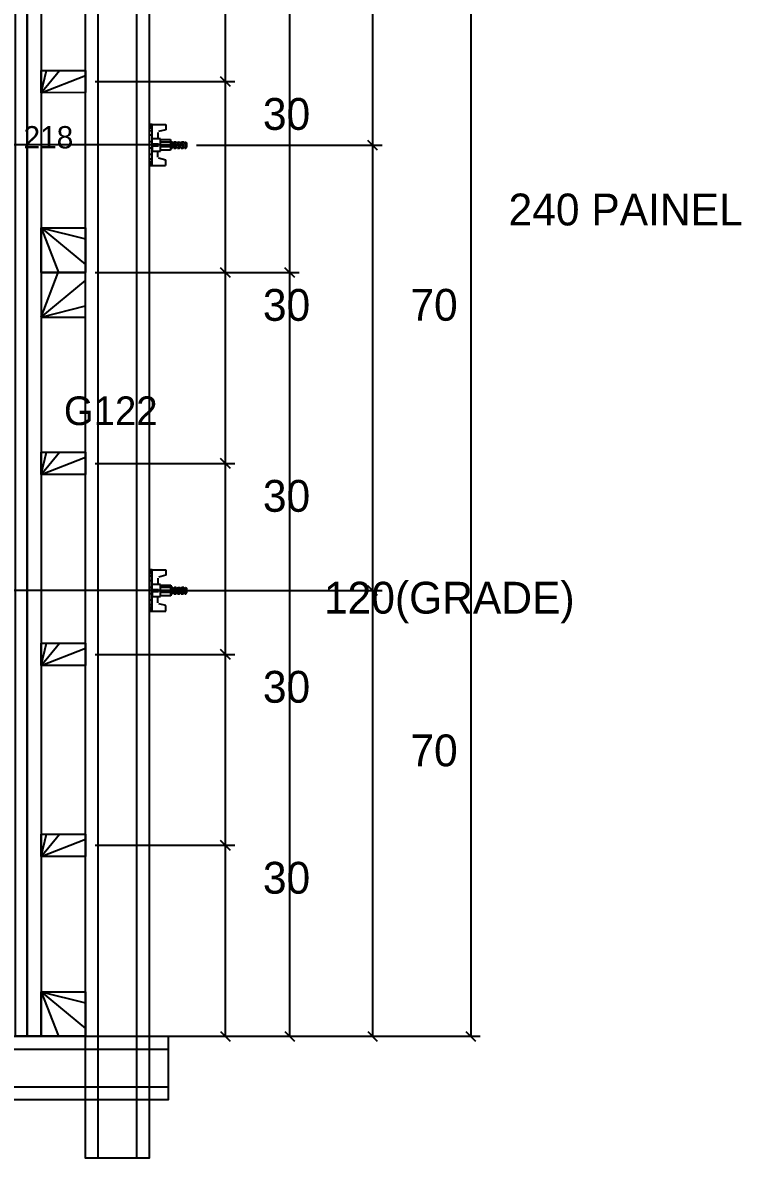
# Model space of a CAD drawing. Header units: metres. Extents: x 3191 to 9000, y 7740 to 9619.
# Drawn here: x 6919.2 to 7145, y 8985.6 to 9342.4 of the extents above; entities that cross this region are included whole.
import ezdxf

# ---------------------------------------------------------------- set-up
doc = ezdxf.new("R2010")
doc.units = ezdxf.units.M

msp = doc.modelspace()

# ---------------------------------------------------------------- linework, layer by layer
at = {"layer": 'CHAPA', "color": 1}
msp.add_lwpolyline([(6920.54, 9023.94), (6916.94, 9023.94), (6916.94, 9503.94), (6920.54, 9503.94), (6920.54, 9023.94)], dxfattribs=at)
at = {"layer": 'COTA', "color": 241}
for p, q in [((7003.07, 9503.95), (7003.07, 9263.96)), ((7059.96, 9503.94), (7059.96, 9023.94)), ((7029.12, 9423.93), (7029.12, 9303.96)), ((6982.88, 9323.96), (6982.88, 9383.96)), ((6941.94, 9323.96), (6985.88, 9323.96)), ((6941.94, 9323.96), (6985.88, 9323.96)), ((6982.88, 9263.96), (6982.88, 9323.96)), ((6973.75, 9303.96), (7032.12, 9303.96)), ((6973.75, 9303.96), (7032.12, 9303.96)), ((7029.12, 9303.96), (7029.12, 9164.02)), ((6941.92, 9263.95), (7006.07, 9263.95)), ((6941.94, 9263.95), (6985.88, 9263.95)), ((6941.95, 9263.96), (6985.88, 9263.96)), ((6941.95, 9263.96), (7006.07, 9263.96)), ((6982.88, 9203.96), (6982.88, 9263.95)), ((7003.07, 9263.95), (7003.07, 9023.96)), ((6941.94, 9203.96), (6985.88, 9203.96)), ((6941.94, 9203.96), (6985.88, 9203.96)), ((6982.88, 9143.96), (6982.88, 9203.96)), ((6961.97, 9164.02), (7032.12, 9164.02)), ((6961.97, 9164.02), (7032.12, 9164.02)), ((7029.12, 9164.02), (7029.12, 9023.96)), ((6941.94, 9143.96), (6985.88, 9143.96)), ((6941.94, 9143.96), (6985.88, 9143.96)), ((6982.88, 9083.96), (6982.88, 9143.96)), ((6941.94, 9083.96), (6985.88, 9083.96)), ((6941.94, 9083.96), (6985.88, 9083.96)), ((6982.88, 9023.96), (6982.88, 9083.96)), ((6919.94, 9023.94), (7062.96, 9023.94)), ((6941.93, 9023.96), (7032.12, 9023.96)), ((6941.95, 9023.96), (6985.88, 9023.96)), ((6941.95, 9023.96), (7006.07, 9023.96))]:
    msp.add_line(p, q, dxfattribs=at)
at = {"layer": 'COTA'}
for p, q in [((6981.38, 9325.46), (6984.38, 9322.46)), ((6984.38, 9322.46), (6981.38, 9325.46)), ((7030.62, 9302.46), (7027.62, 9305.46)), ((7027.62, 9305.46), (7030.62, 9302.46)), ((6981.38, 9265.46), (6984.38, 9262.46)), ((6984.38, 9262.45), (6981.38, 9265.45)), ((7001.57, 9265.46), (7004.57, 9262.46)), ((7004.57, 9262.45), (7001.57, 9265.45)), ((6981.38, 9205.46), (6984.38, 9202.46)), ((6984.38, 9202.46), (6981.38, 9205.46)), ((7027.62, 9165.52), (7030.62, 9162.52)), ((7030.62, 9162.52), (7027.62, 9165.52)), ((6981.38, 9145.46), (6984.38, 9142.46)), ((6984.38, 9142.46), (6981.38, 9145.46)), ((6981.38, 9085.46), (6984.38, 9082.46)), ((6984.38, 9082.46), (6981.38, 9085.46)), ((6981.38, 9025.46), (6984.38, 9022.46)), ((7001.57, 9025.46), (7004.57, 9022.46)), ((7027.62, 9025.46), (7030.62, 9022.46)), ((7058.46, 9025.44), (7061.46, 9022.44))]:
    msp.add_line(p, q, dxfattribs=at)
at = {"layer": 'Hachura'}
for p, q in [((6959.87, 9310.34), (6958.94, 9310.34)), ((6959.87, 9310.13), (6958.94, 9310.13)), ((6959.87, 9309.79), (6958.94, 9309.79)), ((6959.87, 9309.33), (6958.94, 9309.33)), ((6958.95, 9310.48), (6958.95, 9297.58)), ((6959.85, 9310.48), (6958.95, 9310.48)), ((6958.95, 9309.53), (6958.95, 9301.71)), ((6959.85, 9310.48), (6964.11, 9310.48)), ((6959.85, 9297.58), (6959.85, 9310.48)), ((6964.11, 9310.48), (6964.11, 9308.8)), ((6959.87, 9308.49), (6958.94, 9308.49)), ((6959.87, 9307.06), (6958.95, 9307.06)), ((6962.43, 9305.96), (6959.85, 9305.96)), ((6961.66, 9307.91), (6961.66, 9305.96)), ((6964.11, 9308.8), (6961.9, 9308.22)), ((6962.43, 9305.96), (6962.43, 9305.71)), ((6962.43, 9305.96), (6962.43, 9305.71)), ((6962.43, 9302.09), (6962.43, 9305.96)), ((6962.43, 9305.71), (6965.65, 9305.71)), ((6965.59, 9305.71), (6965.59, 9302.35)), ((6965.65, 9305.71), (6965.65, 9302.35)), ((6959.85, 9304.02), (6958.95, 9304.02)), ((6959.1, 9303.07), (6959.53, 9303.07)), ((6959.72, 9305), (6959.29, 9305)), ((6959.53, 9303.07), (6959.74, 9303.07)), ((6961.85, 9304.23), (6959.85, 9304.23)), ((6959.85, 9304.03), (6959.85, 9302.09)), ((6959.85, 9303.72), (6961.85, 9303.72)), ((6959.85, 9302.74), (6959.85, 9303.38)), ((6959.85, 9297.58), (6959.85, 9302.74)), ((6965.65, 9304.93), (6962.43, 9304.93)), ((6965.65, 9303.38), (6962.43, 9303.38)), ((6965.65, 9302.35), (6962.43, 9302.35)), ((6966.62, 9303), (6965.65, 9304.93)), ((6966.3, 9304.93), (6965.65, 9304.93)), ((6965.65, 9304.16), (6966.29, 9302.89)), ((6965.65, 9303.9), (6966.11, 9303)), ((6965.65, 9303), (6966.11, 9303)), ((6966.3, 9304.93), (6967.27, 9303)), ((6966.38, 9305.03), (6967.45, 9302.89)), ((6967.69, 9302.92), (6966.61, 9305.09)), ((6966.62, 9303), (6967.27, 9303)), ((6967.25, 9304.93), (6966.82, 9304.93)), ((6967.78, 9303), (6966.82, 9304.93)), ((6967.25, 9304.93), (6967.46, 9304.93)), ((6967.46, 9304.93), (6968.43, 9303)), ((6967.54, 9305.03), (6968.61, 9302.89)), ((6968.85, 9302.92), (6967.77, 9305.09)), ((6967.78, 9303), (6968.43, 9303)), ((6967.98, 9304.93), (6968.62, 9304.93)), ((6968.94, 9303), (6967.98, 9304.93)), ((6968.22, 9303), (6968.43, 9303)), ((6968.62, 9304.93), (6969.59, 9303)), ((6968.7, 9305.03), (6969.77, 9302.89)), ((6970.01, 9302.92), (6968.93, 9305.09)), ((6968.94, 9303), (6969.59, 9303)), ((6969.78, 9304.93), (6969.14, 9304.93)), ((6970.1, 9303), (6969.14, 9304.93)), ((6970.1, 9303), (6969.14, 9304.93)), ((6969.78, 9304.93), (6970.43, 9303.64)), ((6969.86, 9305.03), (6970.43, 9303.9)), ((6970.43, 9304.42), (6970.09, 9305.09)), ((6970.1, 9303), (6970.43, 9303)), ((6970.43, 9304.67), (6970.3, 9304.93)), ((6970.43, 9304.93), (6970.75, 9304.61)), ((6970.43, 9304.93), (6970.43, 9303)), ((6970.43, 9303), (6970.75, 9303.32)), ((6970.75, 9303.32), (6970.75, 9304.61)), ((6959.87, 9300.99), (6958.94, 9300.99)), ((6959.87, 9299.57), (6958.94, 9299.57)), ((6959.87, 9298.73), (6958.94, 9298.73)), ((6959.85, 9302.09), (6962.43, 9302.09)), ((6961.66, 9300.15), (6961.66, 9302.09)), ((6964.11, 9299.26), (6961.9, 9299.84)), ((6964.11, 9297.58), (6964.11, 9299.26)), ((6959.87, 9298.27), (6958.94, 9298.27)), ((6959.87, 9297.93), (6958.94, 9297.93)), ((6959.87, 9297.72), (6958.94, 9297.72)), ((6958.95, 9297.58), (6964.08, 9297.58)), ((6958.97, 9170.48), (6958.97, 9157.58)), ((6959.88, 9170.48), (6958.97, 9170.48)), ((6959.9, 9170.34), (6958.97, 9170.34)), ((6959.9, 9170.13), (6958.97, 9170.13)), ((6959.88, 9170.48), (6964.13, 9170.48)), ((6959.88, 9157.58), (6959.88, 9170.48)), ((6964.13, 9170.48), (6964.13, 9168.8)), ((6959.9, 9169.79), (6958.97, 9169.79)), ((6958.97, 9169.53), (6958.97, 9161.71)), ((6959.9, 9169.33), (6958.97, 9169.33)), ((6959.9, 9168.49), (6958.97, 9168.49)), ((6959.9, 9167.06), (6958.97, 9167.06)), ((6961.68, 9167.91), (6961.68, 9165.96)), ((6964.13, 9168.8), (6961.92, 9168.22)), ((6959.88, 9164.02), (6958.97, 9164.02)), ((6959.12, 9163.07), (6959.56, 9163.07)), ((6959.75, 9165), (6959.32, 9165)), ((6959.56, 9163.07), (6959.77, 9163.07)), ((6962.46, 9165.96), (6959.88, 9165.96)), ((6961.88, 9164.23), (6959.88, 9164.23)), ((6959.88, 9164.03), (6959.88, 9162.09)), ((6959.88, 9163.72), (6961.88, 9163.72)), ((6959.88, 9162.74), (6959.88, 9163.38)), ((6962.46, 9165.96), (6962.46, 9165.71)), ((6962.46, 9165.96), (6962.46, 9165.71)), ((6962.46, 9162.09), (6962.46, 9165.96)), ((6962.46, 9165.71), (6965.68, 9165.71)), ((6965.68, 9164.93), (6962.46, 9164.93)), ((6965.68, 9163.38), (6962.46, 9163.38)), ((6965.61, 9165.71), (6965.61, 9162.35)), ((6965.68, 9165.71), (6965.68, 9162.35)), ((6966.33, 9164.93), (6965.68, 9164.93)), ((6966.65, 9163), (6965.68, 9164.93)), ((6965.68, 9164.16), (6966.31, 9162.89)), ((6965.68, 9163.9), (6966.13, 9163)), ((6965.68, 9163), (6966.13, 9163)), ((6966.33, 9164.93), (6967.29, 9163)), ((6966.41, 9165.03), (6967.48, 9162.89)), ((6967.72, 9162.92), (6966.63, 9165.09)), ((6966.65, 9163), (6967.29, 9163)), ((6967.81, 9163), (6966.84, 9164.93)), ((6967.28, 9164.93), (6966.84, 9164.93)), ((6967.28, 9164.93), (6967.49, 9164.93)), ((6967.49, 9164.93), (6968.45, 9163)), ((6967.57, 9165.03), (6968.64, 9162.89)), ((6968.88, 9162.92), (6967.79, 9165.09)), ((6967.81, 9163), (6968.45, 9163)), ((6968, 9164.93), (6968.65, 9164.93)), ((6968.97, 9163), (6968, 9164.93)), ((6968.24, 9163), (6968.45, 9163)), ((6968.65, 9164.93), (6969.62, 9163)), ((6968.73, 9165.03), (6969.8, 9162.89)), ((6970.04, 9162.92), (6968.96, 9165.09)), ((6968.97, 9163), (6969.62, 9163)), ((6970.13, 9163), (6969.16, 9164.93)), ((6969.81, 9164.93), (6969.16, 9164.93)), ((6970.13, 9163), (6969.16, 9164.93)), ((6969.81, 9164.93), (6970.45, 9163.64)), ((6969.89, 9165.03), (6970.45, 9163.9)), ((6970.45, 9164.42), (6970.12, 9165.09)), ((6970.13, 9163), (6970.45, 9163)), ((6970.45, 9164.67), (6970.32, 9164.93)), ((6970.45, 9164.93), (6970.45, 9163)), ((6970.45, 9164.93), (6970.77, 9164.61)), ((6970.45, 9163), (6970.77, 9163.32)), ((6970.77, 9163.32), (6970.77, 9164.61)), ((6959.9, 9160.99), (6958.97, 9160.99)), ((6959.9, 9159.57), (6958.97, 9159.57)), ((6959.88, 9157.58), (6959.88, 9162.74)), ((6959.88, 9162.09), (6962.46, 9162.09)), ((6961.68, 9160.15), (6961.68, 9162.09)), ((6964.13, 9159.26), (6961.92, 9159.84)), ((6965.68, 9162.35), (6962.46, 9162.35)), ((6959.9, 9158.73), (6958.97, 9158.73)), ((6959.9, 9158.27), (6958.97, 9158.27)), ((6959.9, 9157.93), (6958.97, 9157.93)), ((6959.9, 9157.72), (6958.97, 9157.72)), ((6958.97, 9157.58), (6964.11, 9157.58)), ((6964.13, 9157.58), (6964.13, 9159.26))]:
    msp.add_line(p, q, dxfattribs=at)
at = {"layer": 'Hachura', "color": 251}
for p, q in [((6969.76, 9304.02), (6829.96, 9304.02)), ((6969.77, 9164.02), (6829.97, 9164.02))]:
    msp.add_line(p, q, dxfattribs=at)
for points in [[(6920.54, 9023.94), (6916.94, 9023.94), (6916.94, 9503.94), (6920.54, 9503.94), (6920.54, 9023.94)], [(6920.54, 9503.94), (6924.94, 9503.94), (6924.94, 9023.94), (6920.54, 9023.94), (6920.54, 9503.94)]]:
    msp.add_lwpolyline(points, dxfattribs=at)
at = {"layer": 'Madeira', "color": 126}
for p, q in [((6924.94, 9320.44), (6926.68, 9327.45)), ((6924.94, 9320.44), (6930.69, 9327.45)), ((6924.94, 9320.44), (6938.94, 9325.89)), ((6924.93, 9277.94), (6938.95, 9266.44)), ((6924.93, 9277.94), (6930.38, 9263.95)), ((6924.93, 9277.94), (6938.94, 9274.48)), ((6924.95, 9249.94), (6930.37, 9263.94)), ((6924.95, 9249.94), (6938.94, 9261.47)), ((6924.95, 9249.94), (6938.95, 9253.44)), ((6924.94, 9200.44), (6930.69, 9207.45)), ((6924.94, 9200.44), (6926.68, 9207.45)), ((6924.94, 9200.44), (6938.94, 9205.89)), ((6924.94, 9140.44), (6926.68, 9147.45)), ((6924.94, 9140.44), (6930.69, 9147.45)), ((6924.94, 9140.44), (6938.94, 9145.89)), ((6924.94, 9080.44), (6926.68, 9087.45)), ((6924.94, 9080.44), (6930.69, 9087.45)), ((6924.94, 9080.44), (6938.94, 9085.89)), ((6924.93, 9037.94), (6938.95, 9026.44)), ((6924.93, 9037.94), (6938.94, 9034.48)), ((6924.93, 9037.94), (6930.38, 9023.95))]:
    msp.add_line(p, q, dxfattribs=at)
for points in [[(6924.94, 9263.94), (6938.94, 9263.96), (6938.94, 9503.95), (6924.94, 9503.94), (6924.94, 9263.94)], [(6924.94, 9320.44), (6924.93, 9327.44), (6938.93, 9327.46), (6938.94, 9320.46), (6924.94, 9320.44)], [(6924.93, 9277.94), (6938.93, 9277.96), (6938.95, 9263.96), (6924.95, 9263.94), (6924.93, 9277.94)], [(6924.94, 9023.94), (6938.94, 9023.96), (6938.94, 9263.95), (6924.94, 9263.94), (6924.94, 9023.94)], [(6924.95, 9249.94), (6938.95, 9249.95), (6938.94, 9263.95), (6924.94, 9263.94), (6924.95, 9249.94)], [(6924.94, 9200.44), (6924.93, 9207.44), (6938.93, 9207.46), (6938.94, 9200.46), (6924.94, 9200.44)], [(6924.94, 9140.44), (6924.93, 9147.44), (6938.93, 9147.46), (6938.94, 9140.46), (6924.94, 9140.44)], [(6924.94, 9080.44), (6924.93, 9087.44), (6938.93, 9087.46), (6938.94, 9080.46), (6924.94, 9080.44)], [(6924.93, 9037.94), (6938.93, 9037.96), (6938.95, 9023.96), (6924.95, 9023.94), (6924.93, 9037.94)]]:
    msp.add_lwpolyline(points, dxfattribs=at)
at = {"layer": 'Perfil Metálico', "color": 224}
for points in [[(6938.94, 9535.87), (6958.94, 9535.87), (6958.94, 8985.62), (6938.94, 8985.62), (6938.94, 9535.87)], [(6954.94, 8985.62), (6942.94, 8985.62), (6942.94, 9535.87), (6954.94, 9535.87), (6954.94, 8985.62)], [(6964.84, 9023.94), (6964.84, 9003.94), (6540.57, 9003.94), (6540.57, 9023.94), (6964.84, 9023.94)], [(6540.57, 9007.94), (6540.57, 9019.94), (6964.84, 9019.94), (6964.84, 9007.94), (6540.57, 9007.94)]]:
    msp.add_lwpolyline(points, dxfattribs=at)
at = {"layer": 'SARRAFO', "color": 251}
msp.add_lwpolyline([(6920.54, 9023.94), (6920.54, 9503.94), (6924.94, 9503.94), (6924.94, 9023.94), (6920.54, 9023.94)], dxfattribs=at)
msp.add_lwpolyline([(6920.54, 9023.94), (6920.54, 9503.94), (6924.94, 9503.94), (6924.94, 9023.94), (6920.54, 9023.94)], dxfattribs=at)

# ---------------------------------------------------------------- texts
at = {"layer": 'COTA', "color": 241}
for s, p in [('30', (6994.66, 9308.76)), ('240 PAINEL', (7071.86, 9278.74)), ('30', (6994.66, 9248.76)), ('70', (7041.01, 9248.79)), ('30', (6994.66, 9188.76)), ('120(GRADE)', (7013.85, 9156.76)), ('30', (6994.66, 9128.76)), ('70', (7041.01, 9108.79)), ('30', (6994.66, 9068.76))]:
    msp.add_text(s, height=10, dxfattribs=at).set_placement(p)
at = {"layer": 'COTA', "color": 1}
msp.add_text('218', height=7, dxfattribs=at).set_placement((6919.44, 9302.94))
at = {"layer": 'TEXTO_GERAL'}
msp.add_text('G122', height=9, dxfattribs=at).set_placement((6932.12, 9216))

doc.saveas('drawing.dxf')
